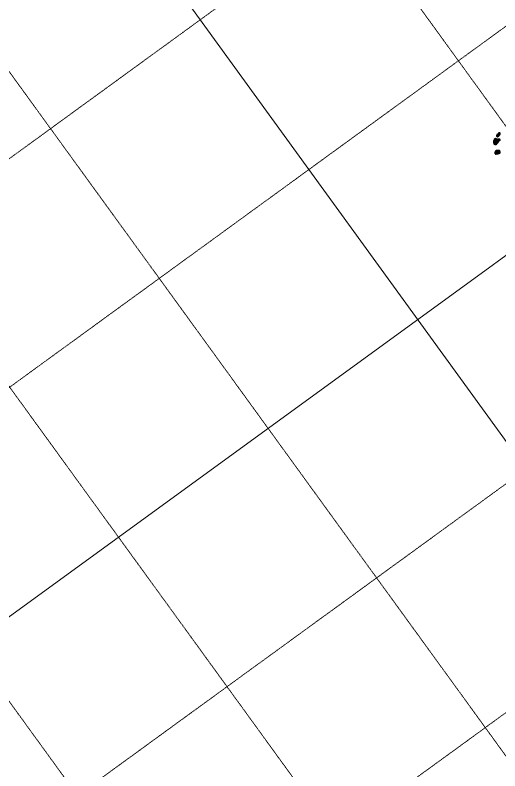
# Model space of a CAD drawing. Header units: millimetres. Extents: x -11105 to 6250, y -8045 to 7046.
# Drawn here: x -5223 to -3912, y -2650 to -609 of the extents above; entities that cross this region are included whole.
import ezdxf

# ---------------------------------------------------------------- set-up
doc = ezdxf.new("R2010")
doc.units = ezdxf.units.MM
doc.linetypes.add('DOT', pattern=[2, 1, -1])
for name, color, linetype in [('_Сеть_', 1, 'Continuous'), ('C_____20241011082109577262_БДШ-1_28_30_-260_ЮЗРТ-2_ОР_tridb_ОР_10_20', 1, 'Continuous'), ('C_____20241011082116562224_ОРТ_29_П6_-260_ПШ_ЮЗРТ-2_ОР_tridb_ОР_08_20', 1, 'Continuous')]:
    doc.layers.add(name, color=color, linetype=linetype)

msp = doc.modelspace()

# ---------------------------------------------------------------- linework, layer by layer
at = {"layer": '_Сеть_', "color": 251, "linetype": 'DOT', "lineweight": 13, "ltscale": 0.09, "true_color": 0x42495b}
for points in [[(-9929.3, -4404.8), (3605, 5428.4)], [(-9635.4, -4809.3), (3898.9, 5023.9)], [(-9047.6, -5618.4), (4486.7, 4214.9)], [(-8753.7, -6022.9), (4780.6, 3810.4)], [(-1601.2, -4066.5), (-5607.9, 1448.2)], [(-2410.2, -4654.3), (-6416.9, 860.4)], [(-2814.7, -4948.2), (-6821.4, 566.5)], [(-3219.2, -5242.1), (-7225.9, 272.6)]]:
    msp.add_lwpolyline(points, dxfattribs=at)
at = {"layer": '_Сеть_', "color": 251, "linetype": 'Continuous', "lineweight": 13, "ltscale": 0.09, "true_color": 0x42495b}
for points in [[(-9341.5, -5213.9), (4192.8, 4619.4)], [(-2005.7, -4360.4), (-6012.4, 1154.3)]]:
    msp.add_lwpolyline(points, dxfattribs=at)
at = {"layer": 'C_____20241011082109577262_БДШ-1_28_30_-260_ЮЗРТ-2_ОР_tridb_ОР_10_20', "color": 18, "linetype": 'Continuous', "lineweight": 60, "ltscale": 0.09, "true_color": 0x000000}
msp.add_lwpolyline([(-3923.6, -982.8), (-3923, -981.3), (-3922.6, -980.4), (-3922.1, -978.9), (-3921.8, -978.2), (-3921.3, -977.1), (-3921.2, -976.8), (-3920, -976.5), (-3919.7, -976.4), (-3919.6, -976.3), (-3919.5, -976.2), (-3918.4, -975.9), (-3917.5, -975.6), (-3916.4, -977.7), (-3916.4, -977.6), (-3916.2, -977.5), (-3916.1, -977.4), (-3916.1, -977.4), (-3914.4, -976.1), (-3913.9, -978.2), (-3913.4, -980.5), (-3914.2, -980.7), (-3915.1, -981), (-3915.3, -981), (-3915.3, -981), (-3915.3, -981), (-3915.3, -981), (-3915.4, -981), (-3915.6, -981), (-3915.6, -981), (-3915.7, -981), (-3915.7, -981), (-3915.8, -981), (-3916, -981), (-3916.1, -981), (-3916.2, -981), (-3916.2, -981), (-3916.3, -981.1), (-3916.3, -981.1), (-3916.5, -981.1), (-3916.5, -981.2), (-3916.7, -981.3), (-3916.7, -981.3), (-3917.1, -981.5), (-3917.1, -981.5), (-3917.2, -981.6), (-3917.2, -981.6), (-3917.2, -981.6), (-3917.3, -981.6), (-3917.3, -981.6), (-3917.3, -981.6), (-3917.3, -981.7), (-3917.6, -981.9), (-3917.6, -981.9), (-3917.6, -981.9), (-3917.7, -981.9), (-3917.7, -982), (-3917.7, -982), (-3917.8, -982.1), (-3917.8, -982.1), (-3917.8, -982.1), (-3917.8, -982.1), (-3917.8, -982.1), (-3918, -982), (-3918.2, -982), (-3918.2, -982), (-3918.3, -982.1), (-3918.5, -982.1), (-3919.2, -982), (-3919.4, -982), (-3919.6, -982), (-3920, -982), (-3920.8, -981.9), (-3921.1, -981.9), (-3921.5, -982), (-3921.6, -982), (-3921.7, -982), (-3921.9, -982), (-3922, -982), (-3923.5, -982.8), (-3923.6, -982.8)], dxfattribs=at)
at = {"layer": 'C_____20241011082116562224_ОРТ_29_П6_-260_ПШ_ЮЗРТ-2_ОР_tridb_ОР_08_20', "color": 18, "linetype": 'Continuous', "lineweight": 60, "ltscale": 0.09, "true_color": 0x000000}
for points in [[(-3918.5, -935.6), (-3918.5, -935.5), (-3918.4, -935.2), (-3918.4, -935), (-3918.3, -934.9), (-3918.2, -934.4), (-3918.2, -934.4), (-3918.1, -934.2), (-3918.1, -934.2), (-3918.1, -934.1), (-3917.9, -933.4), (-3917.9, -933.3), (-3917.5, -932.9), (-3917.3, -932.7), (-3916, -931.5), (-3915.7, -931), (-3914.9, -930.4), (-3914.9, -930.4), (-3914.6, -930.2), (-3913.6, -929.5), (-3913.5, -929.5), (-3913.5, -929.4), (-3913.4, -929.3), (-3913.4, -929.2), (-3913.3, -929.1), (-3913.3, -929.1), (-3913.2, -928.9), (-3913.1, -928.9), (-3913.1, -928.8), (-3913, -928.7), (-3913, -928.6), (-3912.9, -928.6), (-3913, -928.7), (-3913, -928.7), (-3913, -928.7), (-3913.1, -929.1), (-3913.1, -929.1), (-3913.1, -929.2), (-3913.3, -929.5), (-3913.3, -929.6), (-3913.4, -929.7), (-3913.4, -929.8), (-3913.6, -930.1), (-3913.7, -930.4), (-3913.8, -930.7), (-3914, -931.1), (-3914.1, -931.2), (-3914.1, -931.3), (-3914.4, -931.6), (-3914.8, -932.1), (-3914.9, -932.2), (-3915.8, -933.2), (-3916, -933.4), (-3916.6, -934.2), (-3917.5, -935.1), (-3917.6, -935.3), (-3917.7, -935.3), (-3918.3, -935.6), (-3918.3, -935.6), (-3918.5, -935.7), (-3918.5, -935.7), (-3918.5, -935.6)], [(-3925.8, -954.2), (-3926, -953.4), (-3926.5, -951.8), (-3926.4, -950.7), (-3926.4, -950), (-3926, -949.1), (-3925.3, -946.6), (-3925.2, -945.9), (-3923, -944.2), (-3922.9, -944.2), (-3922.8, -944), (-3922.7, -944), (-3922.7, -944), (-3922.7, -944), (-3922.6, -944), (-3922.5, -944), (-3922.4, -944), (-3922.4, -944), (-3922.3, -944), (-3922.2, -944), (-3922.2, -944.5), (-3922.2, -944.8), (-3922.2, -945.4), (-3922.1, -945.8), (-3922.1, -946.4), (-3922.1, -946.4), (-3922, -946.6), (-3921.9, -947.1), (-3921.9, -947.1), (-3921.9, -947.2), (-3922, -947.4), (-3922, -947.5), (-3922, -947.5), (-3922, -947.5), (-3921.9, -947.6), (-3921.8, -948), (-3921.7, -948.2), (-3921.7, -948.2), (-3921.6, -948.3), (-3921.4, -948.3), (-3921.3, -948.3), (-3920.9, -948.3), (-3920.9, -948.3), (-3920.8, -948.2), (-3920.7, -948.2), (-3920.6, -948.2), (-3920.2, -947.9), (-3919.9, -947.7), (-3919.9, -947.7), (-3919.9, -947.7), (-3918.7, -946.7), (-3918.6, -946.6), (-3918.6, -946.6), (-3918.2, -946.4), (-3918.1, -946.3), (-3918, -946.3), (-3917.8, -946.2), (-3917.7, -946.1), (-3917.6, -946.1), (-3917.5, -946), (-3917.3, -946), (-3917, -945.9), (-3917, -945.8), (-3916.9, -945.8), (-3916.7, -945.7), (-3916.4, -945.7), (-3916.4, -945.7), (-3916.4, -945.7), (-3916.2, -945.6), (-3916.2, -945.6), (-3916.1, -945.5), (-3916, -945.5), (-3915.7, -945.5), (-3915.4, -945.6), (-3915.2, -945.6), (-3914.7, -945.7), (-3914.7, -945.7), (-3914.6, -945.6), (-3914.5, -945.6), (-3914.4, -945.6), (-3914.4, -945.5), (-3914.2, -945.6), (-3914.2, -945.6), (-3914.2, -945.6), (-3914.2, -945.6), (-3914.2, -945.6), (-3914.2, -945.6), (-3913.7, -945.7), (-3913.7, -945.7), (-3913.7, -945.7), (-3913.6, -945.7), (-3913.3, -945.6), (-3913.2, -945.7), (-3913.2, -945.7), (-3913.2, -945.7), (-3913.1, -945.8), (-3913.1, -945.9), (-3913.1, -945.9), (-3913.1, -946), (-3913.1, -946), (-3913.2, -946.1), (-3915.8, -947.9), (-3916.1, -948.2), (-3916.8, -949.2), (-3918, -950.8), (-3918.2, -951), (-3918.2, -951), (-3918.2, -951), (-3918.2, -951), (-3918.3, -951.1), (-3918.3, -951.1), (-3918.3, -951.1), (-3918.4, -951.2), (-3918.5, -951.3), (-3918.5, -951.4), (-3918.7, -951.6), (-3918.8, -951.8), (-3919, -952), (-3919, -952), (-3919.9, -953.2), (-3920, -953.3), (-3922.2, -955.3), (-3921.7, -955.3), (-3921.6, -955.3), (-3921.8, -955.5), (-3922, -955.7), (-3922.2, -956), (-3922.2, -956), (-3922.7, -956.8), (-3922.7, -956.8), (-3922.8, -956.9), (-3922.9, -957.1), (-3922.9, -957), (-3922.8, -956.1), (-3923.1, -955.9), (-3923.3, -955.8), (-3923.7, -956), (-3924.2, -956.3), (-3924.3, -956.4), (-3924.4, -956.4), (-3924.4, -956.4), (-3924.4, -956.4), (-3924.9, -956.1), (-3925, -956), (-3925.3, -955.8), (-3925.4, -955.7), (-3925.5, -955.7), (-3925.6, -955.6), (-3925.6, -955.6), (-3925.8, -954.5), (-3925.8, -954.4), (-3925.8, -954.4), (-3925.8, -954.3), (-3925.8, -954.3), (-3925.8, -954.3), (-3925.8, -954.2), (-3925.8, -954.2)]]:
    msp.add_lwpolyline(points, dxfattribs=at)

doc.saveas('drawing.dxf')
